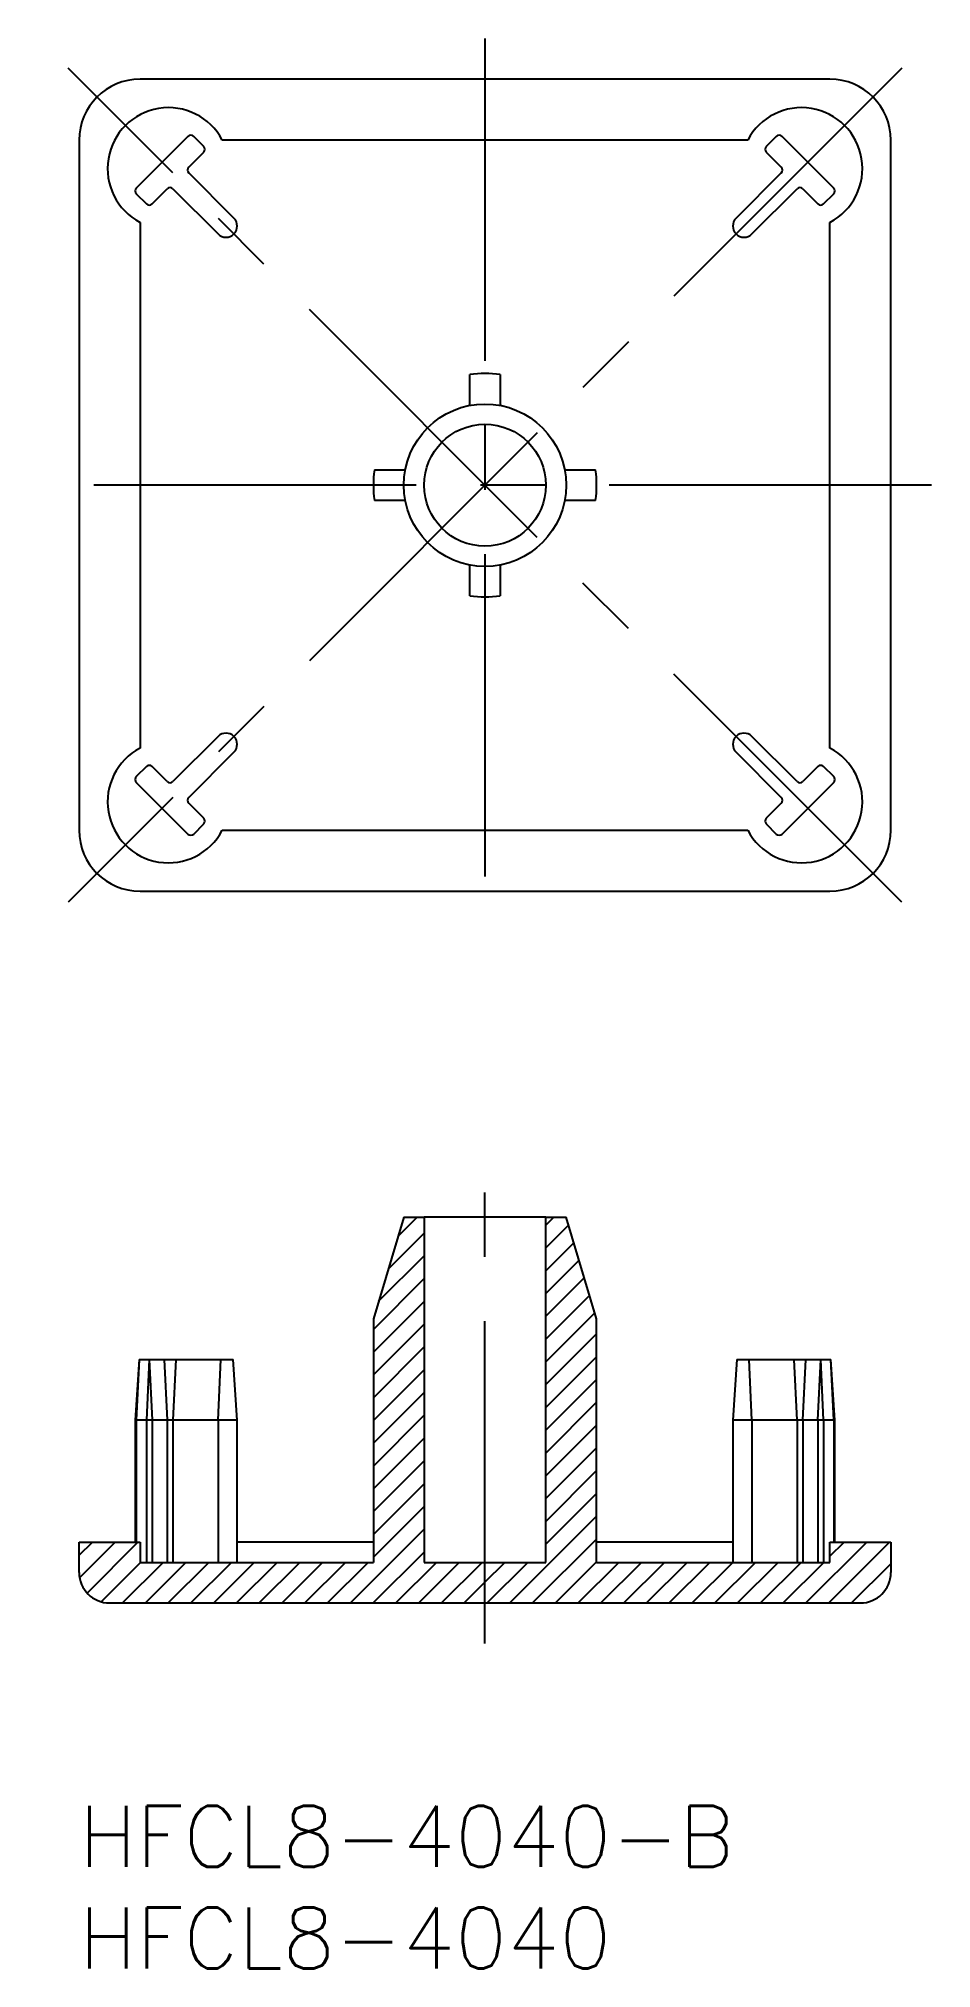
# Model space of a CAD drawing. Extents: x -2 to 42, y -8 to 87.1.
import ezdxf

# ---------------------------------------------------------------- set-up
doc = ezdxf.new("R2010")
doc.units = 0
doc.header["$LTSCALE"] = 0.5
doc.linetypes.add('CENTER', pattern=[50.8, 31.75, -6.35, 6.35, -6.35])
doc.layers.get('0').update_dxf_attribs({"linetype": 'CONTINUOUS'})
for name, color, linetype in [('MSM_CENTER', 1, 'CENTER'), ('MSM_CONTINUOUS', 7, 'CONTINUOUS'), ('MSM_NARROW', 5, 'CONTINUOUS'), ('MSM_PART_NUMBER', 7, 'CONTINUOUS')]:
    doc.layers.add(name, color=color, linetype=linetype)
doc.styles.get("Standard").update_dxf_attribs({"font": 'txt.shx', "height": 3, "bigfont": 'bigfont.shx'})

# ---------------------------------------------------------------- blocks, each defined once
blk = doc.blocks.new('*U9')
at = {"layer": 'MSM_PART_NUMBER'}
blk.add_text('HFCL8-4040-B', height=3, dxfattribs=at).set_placement((0, -3))
blk = doc.blocks.new('*U10')
at = {"layer": 'MSM_PART_NUMBER'}
blk.add_text('HFCL8-4040', height=3, dxfattribs=at).set_placement((0, -8))
blk = doc.blocks.new('*X12')
at = {"color": 0}
for p, q in [((15.721, 28.068), (16.652, 29)), ((23, 28.613), (23.387, 29)), ((23, 27.49), (24.118, 28.608)), ((15.239, 26.465), (17, 28.225)), ((23, 26.368), (24.377, 27.744)), ((14.758, 24.861), (17, 27.103)), ((23, 25.245), (24.636, 26.881)), ((14.5, 23.48), (17, 25.98)), ((23, 24.123), (24.895, 26.017)), ((14.5, 22.358), (17, 24.858)), ((23, 23), (25.154, 25.154)), ((23, 21.877), (25.413, 24.29)), ((14.5, 21.235), (17, 23.735)), ((23, 20.755), (25.5, 23.255)), ((14.5, 20.113), (17, 22.613)), ((23, 19.632), (25.5, 22.132)), ((14.5, 18.99), (17, 21.49)), ((23, 18.51), (25.5, 21.01)), ((14.5, 17.868), (17, 20.368)), ((14.5, 16.745), (17, 19.245)), ((23, 17.387), (25.5, 19.887)), ((14.5, 15.623), (17, 18.123)), ((23, 16.265), (25.5, 18.765)), ((23, 15.142), (25.5, 17.642)), ((14.5, 14.5), (17, 17)), ((23, 14.02), (25.5, 16.52)), ((14.5, 13.377), (17, 15.877)), ((23, 12.897), (25.5, 15.397)), ((14.5, 12.255), (17, 14.755)), ((21.225, 10), (25.5, 14.275)), ((13.368, 10), (17, 13.632)), ((0, 12.348), (0.652, 13)), ((0.022, 11.247), (1.775, 13)), ((0.389, 10.492), (2.897, 13)), ((14.49, 10), (17, 12.51)), ((22.348, 10), (25.5, 13.152)), ((35.818, 10), (38.818, 13)), ((36.941, 10), (39.941, 13)), ((37, 12.304), (37.696, 13)), ((1.08, 10.06), (3.02, 12)), ((2.142, 10), (4.142, 12)), ((3.265, 10), (5.265, 12)), ((4.387, 10), (6.387, 12)), ((5.51, 10), (7.51, 12)), ((6.632, 10), (8.632, 12)), ((7.755, 10), (9.755, 12)), ((8.877, 10), (10.877, 12)), ((10, 10), (12, 12)), ((11.123, 10), (13.123, 12)), ((12.245, 10), (14.245, 12)), ((15.613, 10), (17.613, 12)), ((16.735, 10), (18.735, 12)), ((17.858, 10), (19.858, 12)), ((20, 11.02), (20.98, 12)), ((20.103, 10), (22.103, 12)), ((23.47, 10), (25.5, 12.03)), ((24.593, 10), (26.593, 12)), ((25.715, 10), (27.715, 12)), ((26.838, 10), (28.838, 12)), ((27.961, 10), (29.961, 12)), ((29.083, 10), (31.083, 12)), ((30.206, 10), (32.206, 12)), ((31.328, 10), (33.328, 12)), ((32.451, 10), (34.451, 12)), ((33.573, 10), (35.573, 12)), ((34.696, 10), (36.696, 12)), ((38.063, 10), (40, 11.937)), ((18.98, 10), (20, 11.02))]:
    blk.add_line(p, q, dxfattribs=at)

msp = doc.modelspace()

# ---------------------------------------------------------------- linework, layer by layer
at = {"layer": 'MSM_CENTER'}
for p, q in [((20, 87.061), (20, 43.061)), ((40.536, 85.597), (-0.536, 44.526)), ((40.536, 44.526), (-0.536, 85.597)), ((42, 65.061), (-2, 65.061)), ((20, 8), (20, 31))]:
    msp.add_line(p, q, dxfattribs=at)
at = {"layer": 'MSM_CONTINUOUS'}
for p, q in [((37, 85.061), (3, 85.061)), ((0, 82.061), (0, 48.061)), ((5.363, 82.244), (2.817, 79.698)), ((6.141, 81.749), (5.646, 82.244)), ((32.947, 82.061), (7.053, 82.061)), ((34.354, 82.244), (33.859, 81.749)), ((37.183, 79.698), (34.637, 82.244)), ((40, 48.061), (40, 82.061)), ((5.398, 80.724), (6.141, 81.466)), ((33.859, 81.466), (34.602, 80.724)), ((7.626, 78.214), (5.398, 80.441)), ((34.602, 80.441), (32.374, 78.214)), ((2.817, 79.416), (3.312, 78.921)), ((3.595, 78.921), (4.338, 79.663)), ((4.62, 79.663), (6.848, 77.436)), ((33.152, 77.436), (35.38, 79.663)), ((35.662, 79.663), (36.405, 78.921)), ((36.688, 78.921), (37.183, 79.416)), ((3, 78.008), (3, 52.115)), ((37, 52.115), (37, 78.008)), ((19.25, 68.99), (19.25, 70.51)), ((20.75, 70.51), (20.75, 68.99)), ((14.551, 65.811), (16.071, 65.811)), ((23.929, 65.811), (25.449, 65.811)), ((16.071, 64.311), (14.551, 64.311)), ((25.449, 64.311), (23.929, 64.311)), ((19.25, 59.613), (19.25, 61.132)), ((20.75, 61.132), (20.75, 59.613)), ((6.848, 52.687), (4.62, 50.46)), ((35.38, 50.46), (33.152, 52.687)), ((5.398, 49.682), (7.626, 51.909)), ((32.374, 51.909), (34.602, 49.682)), ((3.312, 51.202), (2.817, 50.707)), ((2.817, 50.424), (5.363, 47.879)), ((4.338, 50.46), (3.595, 51.202)), ((34.637, 47.879), (37.183, 50.424)), ((36.405, 51.202), (35.662, 50.46)), ((37.183, 50.707), (36.688, 51.202)), ((6.141, 48.656), (5.398, 49.399)), ((34.602, 49.399), (33.859, 48.656)), ((5.646, 47.879), (6.141, 48.374)), ((7.053, 48.061), (32.947, 48.061)), ((33.859, 48.374), (34.354, 47.879)), ((3, 45.061), (37, 45.061)), ((16, 29), (14.5, 24)), ((16, 29), (17, 29)), ((23, 29), (17, 29)), ((17, 29), (17, 12)), ((23, 29), (24, 29)), ((23, 12), (23, 29)), ((25.5, 24), (24, 29)), ((14.5, 24), (14.5, 12)), ((25.5, 12), (25.5, 24)), ((0, 13), (3, 13)), ((0, 11.5), (0, 13)), ((14.5, 13), (7.787, 13)), ((32.213, 13), (25.5, 13)), ((37, 13), (40, 13)), ((40, 13), (40, 11.5)), ((3, 12), (14.5, 12)), ((17, 12), (23, 12)), ((25.5, 12), (37, 12)), ((1.5, 10), (38.5, 10))]:
    msp.add_line(p, q, dxfattribs=at)
at = {"layer": 'MSM_CONTINUOUS', "linetype": 'CONTINUOUS'}
for p, q in [((2.959, 22), (2.759, 19)), ((2.959, 22), (2.817, 19)), ((2.959, 22), (3.454, 22)), ((3.454, 22), (3.312, 19)), ((3.454, 22), (4.196, 22)), ((3.454, 22), (3.595, 19)), ((4.196, 22), (4.762, 22)), ((4.196, 22), (4.338, 19)), ((4.762, 22), (4.62, 19)), ((4.762, 22), (6.989, 22)), ((6.848, 19), (6.989, 22)), ((6.989, 22), (7.587, 22)), ((7.787, 19), (7.587, 22)), ((32.413, 22), (32.213, 19)), ((32.413, 22), (33.011, 22)), ((33.011, 22), (35.238, 22)), ((33.152, 19), (33.011, 22)), ((35.238, 22), (35.804, 22)), ((35.38, 19), (35.238, 22)), ((35.662, 19), (35.804, 22)), ((35.804, 22), (36.546, 22)), ((36.405, 19), (36.546, 22)), ((36.546, 22), (37.041, 22)), ((36.688, 19), (36.546, 22)), ((37.241, 19), (37.041, 22)), ((37.183, 19), (37.041, 22)), ((2.759, 19), (2.759, 13)), ((2.817, 19), (2.759, 19)), ((3.312, 19), (2.817, 19)), ((2.817, 19), (2.817, 13)), ((3.595, 19), (3.312, 19)), ((3.312, 19), (3.312, 12)), ((4.338, 19), (3.595, 19)), ((3.595, 19), (3.595, 12)), ((4.62, 19), (4.338, 19)), ((4.338, 19), (4.338, 12)), ((6.848, 19), (4.62, 19)), ((4.62, 19), (4.62, 12)), ((7.787, 19), (6.848, 19)), ((6.848, 19), (6.848, 12)), ((7.787, 12), (7.787, 19)), ((32.213, 19), (32.213, 12)), ((33.152, 19), (32.213, 19)), ((35.38, 19), (33.152, 19)), ((33.152, 19), (33.152, 12)), ((35.662, 19), (35.38, 19)), ((35.38, 19), (35.38, 12)), ((36.405, 19), (35.662, 19)), ((35.662, 19), (35.662, 12)), ((36.688, 19), (36.405, 19)), ((36.405, 19), (36.405, 12)), ((37.183, 19), (36.688, 19)), ((36.688, 19), (36.688, 12)), ((37.241, 19), (37.183, 19)), ((37.183, 19), (37.183, 13)), ((37.241, 13), (37.241, 19)), ((3, 13), (3, 12)), ((37, 12), (37, 13))]:
    msp.add_line(p, q, dxfattribs=at)
at = {"layer": 'MSM_CONTINUOUS'}
for radius in [4, 3]:
    msp.add_circle((20, 65.061), radius, dxfattribs=at)
for centre, radius, start, end in [((3, 82.061), 3, 90, 180), ((37, 82.061), 3, 0, 90), ((4.4, 80.661), 3, 27.81814, 242.18186), ((35.6, 80.661), 3, 297.81814, 152.18186), ((5.504, 82.103), 0.2, 45, 135), ((34.496, 82.103), 0.2, 45, 135), ((5.999, 81.608), 0.2, 315, 45), ((34.001, 81.608), 0.2, 135, 225), ((5.54, 80.582), 0.2, 135, 225), ((34.46, 80.582), 0.2, 315, 45), ((2.959, 79.557), 0.2, 135, 225), ((3.454, 79.062), 0.2, 225, 315), ((4.479, 79.522), 0.2, 45, 135), ((35.521, 79.522), 0.2, 45, 135), ((36.546, 79.062), 0.2, 225, 315), ((37.041, 79.557), 0.2, 315, 45), ((7.237, 77.825), 0.55, 225, 45), ((32.763, 77.825), 0.55, 135, 315), ((20, 65.061), 5.5, 82.16252, 97.83748), ((20, 65.061), 5.5, 172.16252, 187.83748), ((20, 65.061), 5.5, 352.16252, 7.83748), ((20, 65.061), 5.5, 262.16252, 277.83748), ((7.237, 52.298), 0.55, 315, 135), ((32.763, 52.298), 0.55, 45, 225), ((4.4, 49.461), 3, 117.81814, 332.18186), ((35.6, 49.461), 3, 207.81814, 62.18186), ((2.959, 50.566), 0.2, 135, 225), ((3.454, 51.061), 0.2, 45, 135), ((4.479, 50.601), 0.2, 225, 315), ((35.521, 50.601), 0.2, 225, 315), ((36.546, 51.061), 0.2, 45, 135), ((37.041, 50.566), 0.2, 315, 45), ((5.54, 49.54), 0.2, 135, 225), ((34.46, 49.54), 0.2, 315, 45), ((5.999, 48.515), 0.2, 315, 45), ((34.001, 48.515), 0.2, 135, 225), ((3, 48.061), 3, 180, 270), ((5.504, 48.02), 0.2, 225, 315), ((34.496, 48.02), 0.2, 225, 315), ((37, 48.061), 3, 270, 0), ((1.5, 11.5), 1.5, 180, 270), ((38.5, 11.5), 1.5, 270, 0)]:
    msp.add_arc(centre, radius, start, end, dxfattribs=at)

# ---------------------------------------------------------------- block references
for name in ['*U9', '*U10']:
    msp.add_blockref(name, (0, 0), dxfattribs=at)
at = {"layer": 'MSM_NARROW', "linetype": 'CONTINUOUS'}
msp.add_blockref('*X12', (0, 0), dxfattribs=at)

doc.saveas('drawing.dxf')
